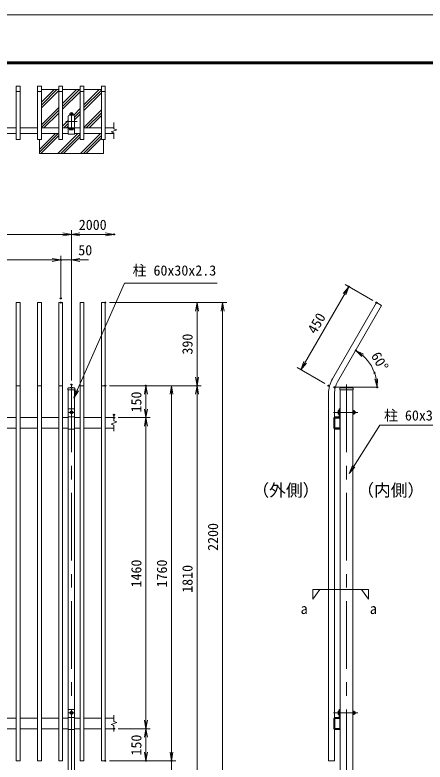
# Model space of a CAD drawing. Units: millimetres, scale not verified. Extents: x -4200 to 4200, y -2970 to 2970.
# Drawn here: x -1366 to 560, y -536 to 2970 of the extents above; entities that cross this region are included whole.
import ezdxf
from ezdxf.enums import TextEntityAlignment as Align

# ---------------------------------------------------------------- set-up
doc = ezdxf.new("R2010")
doc.units = ezdxf.units.MM
doc.header["$LTSCALE"] = 10
doc.header["$PDMODE"] = 32
doc.header["$PDSIZE"] = 5
doc.linetypes.add('USER1', pattern=[50.8, 31.75, -6.35, 6.35, -6.35])
for name, color, linetype, lineweight in [('0-0_D-STR1', 1, 'Continuous', 18), ('0-1_D-BMK', 2, 'USER1', 13), ('0-5_D-STR3', 3, 'Continuous', 13), ('0-6_D-STR-DIM', 7, 'Continuous', 13), ('0-7_0', 7, 'Continuous', 18), ('0-9_D-TTL-TXT', 7, 'Continuous', 18), ('0-A_D-STR-TXT', 7, 'Continuous', 13), ('0-B_D-TTL', 7, 'Continuous', 18)]:
    doc.layers.add(name, color=color, linetype=linetype, lineweight=lineweight)
doc.layers.add('0-8_Defpoints', color=253, linetype='Continuous')
doc.styles.add('ＭＳ ゴシック', font='')
doc.styles.get('ＭＳ ゴシック').set_extended_font_data('MS Gothic')

# ---------------------------------------------------------------- blocks, each defined once
blk = doc.blocks.new('_Open')
at = {"layer": '0-7_0'}
blk.add_line((-10, 1.667), (0, 0), dxfattribs=at)
blk.add_lwpolyline([(-10, -1.667), (0, 0), (-10, 0)], dxfattribs=at)

msp = doc.modelspace()

# ---------------------------------------------------------------- linework, layer by layer
at = {"layer": '0-0_D-STR1'}
for p, q in [((-1341.8, 2635.24), (-1359.8, 2635.24)), ((-1359.8, 2385.99), (-1359.8, 2635.24)), ((-1341.8, 2385.99), (-1341.8, 2635.24)), ((-1241.8, 2635.24), (-1259.8, 2635.24)), ((-1259.8, 2385.99), (-1259.8, 2635.24)), ((-1241.8, 2385.99), (-1241.8, 2635.24)), ((-1141.8, 2635.24), (-1159.8, 2635.24)), ((-1159.8, 2385.99), (-1159.8, 2635.24)), ((-1141.8, 2385.99), (-1141.8, 2635.24)), ((-1041.8, 2635.24), (-1059.8, 2635.24)), ((-1059.8, 2385.99), (-1059.8, 2635.24)), ((-1041.8, 2385.99), (-1041.8, 2635.24)), ((-941.8, 2635.24), (-959.8, 2635.24)), ((-959.8, 2385.99), (-959.8, 2635.24)), ((-941.8, 2385.99), (-941.8, 2635.24)), ((-1341.8, 2610.99), (-1359.8, 2610.99)), ((-1241.8, 2610.99), (-1259.8, 2610.99)), ((-1141.8, 2610.99), (-1159.8, 2610.99)), ((-1041.8, 2610.99), (-1059.8, 2610.99)), ((-941.8, 2610.99), (-959.8, 2610.99)), ((-1115.8, 2495.39), (-1115.8, 2444.59)), ((-1090.4, 2499.99), (-1111.2, 2499.99)), ((-1085.8, 2444.59), (-1085.8, 2495.39)), ((-1359.8, 2439.99), (-1441.8, 2439.99)), ((-1259.8, 2439.99), (-1341.8, 2439.99)), ((-1159.8, 2439.99), (-1241.8, 2439.99)), ((-1059.8, 2439.99), (-1141.8, 2439.99)), ((-1085.8, 2436.79), (-1115.8, 2436.79)), ((-1111.2, 2439.99), (-1090.4, 2439.99)), ((-1085.8, 2410.79), (-1085.8, 2439.99)), ((-959.8, 2439.99), (-1041.8, 2439.99)), ((-900.8, 2439.99), (-941.8, 2439.99)), ((-1359.8, 2413.99), (-1441.8, 2413.99)), ((-1341.8, 2385.99), (-1359.8, 2385.99)), ((-1259.8, 2413.99), (-1341.8, 2413.99)), ((-1241.8, 2385.99), (-1259.8, 2385.99)), ((-1159.8, 2413.99), (-1241.8, 2413.99)), ((-1141.8, 2385.99), (-1159.8, 2385.99)), ((-1115.8, 2413.99), (-1141.8, 2413.99)), ((-1059.8, 2413.99), (-1085.8, 2413.99)), ((-1041.8, 2385.99), (-1059.8, 2385.99)), ((-959.8, 2413.99), (-1041.8, 2413.99)), ((-941.8, 2385.99), (-959.8, 2385.99)), ((-900.8, 2413.99), (-941.8, 2413.99)), ((-1359.8, 1619.99), (-1341.8, 1619.99)), ((-1341.8, 1619.99), (-1341.8, -530.01)), ((-1259.8, 1619.99), (-1241.8, 1619.99)), ((-1241.8, 1619.99), (-1241.8, -530.01)), ((-1159.8, 1619.99), (-1141.8, 1619.99)), ((-1141.8, 1619.99), (-1141.8, -530.01)), ((-1059.8, 1619.99), (-1041.8, 1619.99)), ((-1041.8, 1619.99), (-1041.8, -530.01)), ((-959.8, 1619.99), (-941.8, 1619.99)), ((-941.8, 1619.99), (-941.8, -530.01)), ((125.06, 1262.01), (331.57, 1619.7)), ((331.57, 1619.7), (355.82, 1605.7)), ((149.31, 1248.01), (355.82, 1605.7)), ((-1359.8, 1229.99), (-1341.8, 1229.99)), ((-1259.8, 1229.99), (-1241.8, 1229.99)), ((-1159.8, 1229.99), (-1141.8, 1229.99)), ((-1059.8, 1229.99), (-1041.8, 1229.99)), ((-959.8, 1229.99), (-941.8, 1229.99)), ((-1117.05, 1216.99), (-1117.05, 1209.99)), ((-1117.05, 1209.99), (-1084.55, 1209.99)), ((-1115.8, 1209.99), (-1115.8, 1118.99)), ((-1100.8, 1222.99), (-1114.05, 1219.99)), ((-1114.05, 1219.99), (-1087.55, 1219.99)), ((-1100.8, 1222.99), (-1087.55, 1219.99)), ((-1085.8, 1118.99), (-1085.8, 1209.99)), ((-1084.55, 1216.99), (-1084.55, 1209.99)), ((106.57, 1193.02), (106.57, -530.01)), ((134.57, 1193.01), (134.57, 1082.91)), ((159.32, 1216.99), (159.32, 1209.99)), ((159.32, 1209.99), (221.82, 1209.99)), ((160.57, 1209.99), (160.57, -850.01)), ((190.57, 1222.99), (162.32, 1219.99)), ((162.32, 1219.99), (218.82, 1219.99)), ((190.57, 1222.99), (218.82, 1219.99)), ((220.57, -850.01), (220.57, 1209.99)), ((221.82, 1216.99), (221.82, 1209.99)), ((-1441.8, 1079.99), (-1359.8, 1079.99)), ((-1341.8, 1079.99), (-1259.8, 1079.99)), ((-1241.8, 1079.99), (-1159.8, 1079.99)), ((-1141.8, 1079.99), (-1115.8, 1079.99)), ((-1085.8, 1079.99), (-1059.8, 1079.99)), ((-1041.8, 1079.99), (-959.8, 1079.99)), ((-941.8, 1079.99), (-900.8, 1079.99)), ((134.57, 1077.89), (134.57, 1032.08)), ((136.17, 1077.89), (136.17, 1032.09)), ((158.12, 1079.99), (136.67, 1079.99)), ((158.12, 1078.39), (136.67, 1078.39)), ((158.97, 1032.09), (158.97, 1077.54)), ((160.57, 1032.09), (160.57, 1077.54)), ((-1441.8, 1029.99), (-1359.8, 1029.99)), ((-1341.8, 1029.99), (-1259.8, 1029.99)), ((-1241.8, 1029.99), (-1159.8, 1029.99)), ((-1141.8, 1029.99), (-1115.8, 1029.99)), ((-1115.8, -291.01), (-1115.8, 1025.79)), ((-1085.8, 1029.99), (-1059.8, 1029.99)), ((-1085.8, -291.01), (-1085.8, 1025.79)), ((-1041.8, 1029.99), (-959.8, 1029.99)), ((-941.8, 1029.99), (-900.8, 1029.99)), ((134.57, 1026.06), (134.57, -327.09)), ((136.67, 1031.59), (158.47, 1031.59)), ((136.67, 1029.99), (158.47, 1029.99)), ((-1441.8, -330.01), (-1359.8, -330.01)), ((-1341.8, -330.01), (-1259.8, -330.01)), ((-1241.8, -330.01), (-1159.8, -330.01)), ((-1141.8, -330.01), (-1115.8, -330.01)), ((-1085.8, -330.01), (-1059.8, -330.01)), ((-1041.8, -330.01), (-959.8, -330.01)), ((-941.8, -330.01), (-900.8, -330.01)), ((134.57, -332.11), (134.57, -379.41)), ((136.17, -332.11), (136.17, -377.91)), ((158.12, -330.01), (136.67, -330.01)), ((158.12, -331.61), (136.67, -331.61)), ((158.97, -377.91), (158.97, -332.46)), ((160.57, -377.91), (160.57, -332.46)), ((-1441.8, -380.01), (-1359.8, -380.01)), ((-1341.8, -380.01), (-1259.8, -380.01)), ((-1241.8, -380.01), (-1159.8, -380.01)), ((-1141.8, -380.01), (-1115.8, -380.01)), ((-1115.8, -384.21), (-1115.8, -850.01)), ((-1085.8, -380.01), (-1059.8, -380.01)), ((-1085.8, -850.01), (-1085.8, -384.21)), ((-1041.8, -380.01), (-959.8, -380.01)), ((-941.8, -380.01), (-900.8, -380.01)), ((134.57, -383.94), (134.57, -530.01)), ((136.67, -378.41), (158.47, -378.41)), ((136.67, -380.01), (158.47, -380.01)), ((106.57, -530.01), (134.57, -530.01))]:
    msp.add_line(p, q, dxfattribs=at)
for points in [[(-1085.8, 2410.79), (-1115.8, 2410.79), (-1115.8, 2439.99)], [(-1359.8, 1619.99), (-1359.8, -530.01), (-1341.8, -530.01)], [(-1259.8, 1619.99), (-1259.8, -530.01), (-1241.8, -530.01)], [(-1159.8, 1619.99), (-1159.8, -530.01), (-1141.8, -530.01)], [(-1059.8, 1619.99), (-1059.8, -530.01), (-1041.8, -530.01)], [(-959.8, 1619.99), (-959.8, -530.01), (-941.8, -530.01)]]:
    msp.add_lwpolyline(points, dxfattribs=at)
for centre, radius, start, end in [((-1111.2, 2495.39), 4.6, 90, 180), ((-1090.4, 2495.39), 4.6, 0, 90), ((-1111.2, 2444.59), 4.6, 180, 270), ((-1090.4, 2444.59), 4.6, 270, 0), ((244.57, 1193.01), 138, 150, 179.99999), ((244.57, 1193.01), 110, 150, 179.99999), ((-1114.05, 1216.99), 3, 90, 180), ((-1087.55, 1216.99), 3, 0, 90), ((162.32, 1216.99), 3, 90, 180), ((218.82, 1216.99), 3, 0, 90), ((136.67, 1077.89), 2.1, 90, 180.00049), ((136.67, 1077.89), 0.5, 90, 179.99992), ((158.12, 1077.54), 2.45, 0, 90.00001), ((158.12, 1077.54), 0.85, 0, 90.00002), ((136.67, 1032.09), 2.1, 180.00029, 270), ((136.67, 1032.09), 0.5, 179.99992, 270), ((158.47, 1032.09), 0.5, 270, 0.00043), ((158.47, 1032.09), 2.1, 270, 0.0003), ((136.67, -332.11), 2.1, 90, 180.00049), ((136.67, -332.11), 0.5, 90, 179.99992), ((158.12, -332.46), 2.45, 0, 90.00001), ((158.12, -332.46), 0.85, 0, 90.00002), ((136.67, -377.91), 2.1, 180.00029, 270), ((136.67, -377.91), 0.5, 179.99992, 270), ((158.47, -377.91), 0.5, 270, 0.00043), ((158.47, -377.91), 2.1, 270, 0.0003)]:
    msp.add_arc(centre, radius, start, end, dxfattribs=at)
at = {"layer": '0-1_D-BMK'}
for p, q in [((-1100.8, 2511.49), (-1100.8, 2428.49)), ((-1127.3, 2469.99), (-1074.3, 2469.99)), ((-1100.8, 1234.99), (-1100.8, -865.01)), ((190.57, 1234.99), (190.57, -865.01)), ((-1088.3, 1104.99), (-1113.3, 1104.99)), ((-1100.8, 1114.99), (-1100.8, 1094.99)), ((129.98, 1104.99), (244.02, 1104.99)), ((-1088.3, -305.01), (-1113.3, -305.01)), ((-1100.8, -295.01), (-1100.8, -315.01)), ((129.98, -305.01), (244.02, -305.01))]:
    msp.add_line(p, q, dxfattribs=at)
at = {"layer": '0-5_D-STR3'}
for p, q in [((-1108.84, 2500.99), (-1108.84, 2505.49)), ((-1106.97, 2506.49), (-1094.62, 2506.49)), ((-1106.97, 2506.49), (-1094.62, 2506.49)), ((-1106.97, 2499.99), (-1094.62, 2499.99)), ((-1106.97, 2499.99), (-1094.62, 2499.99)), ((-1104.79, 2505.49), (-1104.79, 2500.99)), ((-1096.69, 2505.49), (-1096.69, 2500.99)), ((-1092.64, 2500.99), (-1092.64, 2505.49)), ((-1108.9, 2436.79), (-1092.7, 2436.79)), ((-1108.9, 2432.29), (-1108.9, 2436.79)), ((-1107.03, 2431.29), (-1094.68, 2431.29)), ((-1104.85, 2432.29), (-1104.85, 2436.79)), ((-1096.75, 2432.29), (-1096.75, 2436.79)), ((-1092.7, 2432.29), (-1092.7, 2436.79)), ((-1115.8, 1118.99), (-1115.8, 1025.79)), ((-1113.8, 1120.99), (-1087.8, 1120.99)), ((-1085.8, 1118.99), (-1085.8, 1025.79)), ((151.37, 1111.22), (151.37, 1098.88)), ((152.37, 1113.09), (156.87, 1113.09)), ((152.37, 1109.04), (156.87, 1109.04)), ((152.37, 1100.94), (156.87, 1100.94)), ((152.37, 1096.89), (156.87, 1096.89)), ((156.87, 1120.99), (156.87, 1084.79)), ((160.07, 1120.99), (156.87, 1120.99)), ((156.87, 1113.09), (156.87, 1096.89)), ((160.07, 1120.99), (160.07, 1084.79)), ((160.57, 1108.99), (160.07, 1108.99)), ((160.57, 1100.99), (160.07, 1100.99)), ((220.57, 1111.16), (220.57, 1098.81)), ((220.57, 1111.16), (220.57, 1098.81)), ((221.57, 1113.03), (226.07, 1113.03)), ((226.07, 1108.98), (221.57, 1108.98)), ((226.07, 1100.88), (221.57, 1100.88)), ((221.57, 1096.83), (226.07, 1096.83)), ((227.07, 1111.16), (227.07, 1098.81)), ((227.07, 1111.16), (227.07, 1098.81)), ((-1115.8, 1083.19), (-1085.8, 1083.19)), ((131.37, 1078.39), (131.37, 1030.59)), ((134.57, 1078.39), (134.57, 1030.59)), ((155.27, 1083.19), (136.17, 1083.19)), ((155.77, 1079.99), (136.67, 1079.99)), ((-1115.8, 1025.79), (-1085.8, 1025.79)), ((159.57, 1028.99), (136.17, 1028.99)), ((159.57, 1025.79), (136.17, 1025.79)), ((159.57, 1028.99), (159.57, 1025.79)), ((-1115.8, -291.01), (-1115.8, -384.21)), ((-1113.8, -289.01), (-1087.8, -289.01)), ((-1085.8, -291.01), (-1085.8, -384.21)), ((151.37, -298.78), (151.37, -311.12)), ((152.37, -296.91), (156.87, -296.91)), ((152.37, -300.96), (156.87, -300.96)), ((152.37, -309.06), (156.87, -309.06)), ((152.37, -313.11), (156.87, -313.11)), ((156.87, -289.01), (156.87, -325.21)), ((160.07, -289.01), (156.87, -289.01)), ((156.87, -296.91), (156.87, -313.11)), ((160.07, -289.01), (160.07, -325.21)), ((160.57, -301.01), (160.07, -301.01)), ((160.57, -309.01), (160.07, -309.01)), ((220.57, -298.84), (220.57, -311.19)), ((220.57, -298.84), (220.57, -311.19)), ((221.57, -296.97), (226.07, -296.97)), ((226.07, -301.02), (221.57, -301.02)), ((226.07, -309.12), (221.57, -309.12)), ((221.57, -313.17), (226.07, -313.17)), ((227.07, -298.84), (227.07, -311.19)), ((227.07, -298.84), (227.07, -311.19)), ((-1115.8, -326.81), (-1085.8, -326.81)), ((131.37, -331.61), (131.37, -379.41)), ((134.57, -331.61), (134.57, -379.41)), ((155.27, -326.81), (136.17, -326.81)), ((155.77, -330.01), (136.67, -330.01)), ((-1115.8, -384.21), (-1085.8, -384.21)), ((159.57, -381.01), (136.17, -381.01)), ((159.57, -384.21), (136.17, -384.21)), ((159.57, -381.01), (159.57, -384.21))]:
    msp.add_line(p, q, dxfattribs=at)
for points in [[(-1094.3, 1108.74), (-1100.8, 1112.49), (-1107.3, 1108.74), (-1107.3, 1101.24), (-1100.8, 1097.48), (-1094.3, 1101.24)], [(-1094.3, -301.26), (-1100.8, -297.51), (-1107.3, -301.26), (-1107.3, -308.76), (-1100.8, -312.52), (-1094.3, -308.76)]]:
    msp.add_lwpolyline(points, close=True, dxfattribs=at)
for centre in [(-1100.8, 1104.99), (-1100.8, -305.01)]:
    msp.add_circle(centre, 6.25, dxfattribs=at)
for centre, radius, start, end in [((-1106.81, 2503.95), 2.54, 37.21089, 142.78911), ((-1106.81, 2502.52), 2.54, 217.21089, 322.78911), ((-1107.68, 2506.86), 0.5, 279.83916, 352.83194), ((-1100.74, 2505.99), 6.5, 7.16806, 172.83194), ((-1100.74, 2497.79), 8.7, 62.26063, 117.73937), ((-1100.74, 2508.69), 8.7, 242.26063, 297.73937), ((-1094.66, 2503.94), 2.55, 37.42505, 142.57495), ((-1094.66, 2502.54), 2.55, 217.42505, 322.57495), ((-1093.79, 2506.86), 0.5, 187.16806, 253.42019), ((-1106.87, 2433.82), 2.54, 217.21089, 322.78911), ((-1100.8, 2439.99), 8.7, 242.26063, 297.73937), ((-1094.72, 2433.84), 2.55, 217.42505, 322.57495), ((-1113.8, 1118.99), 2, 90, 180), ((-1087.8, 1118.99), 2, 0, 90), ((153.91, 1111.06), 2.54, 127.21089, 232.78911), ((160.07, 1104.99), 8.7, 152.26063, 207.73937), ((153.92, 1098.91), 2.55, 127.42505, 232.57495), ((223.11, 1111), 2.54, 127.21089, 232.78911), ((229.27, 1104.93), 8.7, 152.26063, 207.73937), ((223.12, 1098.85), 2.55, 127.42505, 232.57495), ((224.53, 1111), 2.54, 307.21089, 52.78911), ((218.37, 1104.93), 8.7, 332.26063, 27.73937), ((224.52, 1098.85), 2.55, 307.42505, 52.57495), ((227.44, 1111.87), 0.5, 189.83916, 262.83194), ((227.44, 1097.98), 0.5, 97.16806, 163.42019), ((226.57, 1104.93), 6.5, 277.16806, 82.83194), ((136.17, 1078.39), 4.8, 90, 180), ((136.17, 1078.39), 1.6, 90, 180), ((155.27, 1084.79), 1.6, 270, 0), ((155.27, 1084.79), 4.8, 270, 0), ((136.17, 1030.59), 4.8, 180, 270), ((136.17, 1030.59), 1.6, 180, 270), ((-1113.8, -291.01), 2, 90, 180), ((-1087.8, -291.01), 2, 0, 90), ((153.91, -298.94), 2.54, 127.21089, 232.78911), ((160.07, -305.01), 8.7, 152.26063, 207.73937), ((153.92, -311.09), 2.55, 127.42505, 232.57495), ((223.11, -299), 2.54, 127.21089, 232.78911), ((229.27, -305.07), 8.7, 152.26063, 207.73937), ((223.12, -311.15), 2.55, 127.42505, 232.57495), ((224.53, -299), 2.54, 307.21089, 52.78911), ((218.37, -305.07), 8.7, 332.26063, 27.73937), ((224.52, -311.15), 2.55, 307.42505, 52.57495), ((227.44, -298.13), 0.5, 189.83916, 262.83194), ((227.44, -312.02), 0.5, 97.16806, 163.42019), ((226.57, -305.07), 6.5, 277.16806, 82.83194), ((136.17, -331.61), 4.8, 90, 180), ((136.17, -331.61), 1.6, 90, 180), ((155.27, -325.21), 1.6, 270, 0), ((155.27, -325.21), 4.8, 270, 0), ((136.17, -379.41), 4.8, 180, 270), ((136.17, -379.41), 1.6, 180, 270)]:
    msp.add_arc(centre, radius, start, end, dxfattribs=at)
at = {"layer": '0-6_D-STR-DIM'}
for p, q in [((-900.8, 2464.87), (-900.8, 2436.06)), ((-914.01, 2421.63), (-887.58, 2431.25)), ((-900.8, 2416.82), (-914.01, 2421.63)), ((-887.58, 2431.25), (-900.8, 2436.06)), ((-900.8, 2416.82), (-900.8, 2388.01)), ((-3100.8, 1939.99), (-1100.8, 1939.99)), ((-1100.8, 1254.99), (-1100.8, 1959.99)), ((-1100.8, 1254.99), (-1100.8, 1959.99)), ((-1100.8, 1939.99), (-900.8, 1939.99)), ((-1150.8, 1639.99), (-1150.8, 1839.99)), ((-1150.8, 1659.99), (-1150.8, 1839.99)), ((-1100.8, 1254.99), (-1100.8, 1839.99)), ((-3050.8, 1819.99), (-1150.8, 1819.99)), ((-1190.8, 1819.99), (-1230.8, 1819.99)), ((-1100.8, 1819.99), (-1150.8, 1819.99)), ((-1060.8, 1819.99), (-1020.8, 1819.99)), ((-23.33, 1304.99), (201.67, 1694.7)), ((314.25, 1629.7), (184.35, 1704.7)), ((-921.8, 1619.99), (-490.8, 1619.99)), ((-921.8, 1619.99), (-370.8, 1619.99)), ((-510.8, 1619.99), (-510.8, 1229.99)), ((-390.8, 1619.99), (-390.8, -580.01)), ((89.25, 1239.99), (-40.65, 1314.99)), ((-921.8, 1229.99), (-730.8, 1229.99)), ((-921.8, 1229.99), (-610.8, 1229.99)), ((-921.8, 1229.99), (-490.8, 1229.99)), ((-921.8, 1229.99), (-490.8, 1229.99)), ((-750.8, 1079.99), (-750.8, 1229.99)), ((-630.8, 1229.99), (-630.8, -530.01)), ((-510.8, 1229.99), (-510.8, -580.01)), ((137.07, 1222.49), (337.07, 1222.49)), ((-900.8, 1093.42), (-900.8, 1064.61)), ((-914.01, 1050.18), (-887.58, 1059.8)), ((-887.58, 1059.8), (-900.8, 1064.61)), ((-880.8, 1079.99), (-730.8, 1079.99)), ((-880.8, 1079.99), (-730.8, 1079.99)), ((-750.8, 1079.99), (-750.8, -380.01)), ((-900.8, 1045.37), (-914.01, 1050.18)), ((-900.8, 1045.37), (-900.8, 1016.56)), ((-914.01, -359.82), (-887.58, -350.2)), ((-900.8, -316.58), (-900.8, -345.39)), ((-887.58, -350.2), (-900.8, -345.39)), ((-900.8, -364.63), (-914.01, -359.82)), ((-900.8, -364.63), (-900.8, -393.44)), ((-880.8, -380.01), (-730.8, -380.01)), ((-880.8, -380.01), (-730.8, -380.01)), ((-750.8, -380.01), (-750.8, -530.01)), ((-630.8, -490.01), (-630.8, -450.01)), ((-921.8, -530.01), (-730.8, -530.01)), ((-921.8, -530.01), (-610.8, -530.01)), ((-921.8, -530.01), (-610.8, -530.01)), ((-630.8, -530.01), (-630.8, -580.01))]:
    msp.add_line(p, q, dxfattribs=at)
for points in [[(294.46, 273.41), (32.25, 273.41), (32.25, 228.08), (65.88, 273.41)], [(294.46, 273.41), (294.46, 228.08), (260.83, 273.41)]]:
    msp.add_lwpolyline(points, dxfattribs=at)
msp.add_arc((134.57, 1222.49), 200, 11.47834, 48.52166, dxfattribs=at)
at = {"layer": '0-7_0'}
for p, q in [((-1159.8, 2619.99), (-1241.8, 2619.99)), ((-1241.8, 2547.11), (-1168.92, 2619.99)), ((-1241.8, 2560.37), (-1182.18, 2619.99)), ((-1241.8, 2533.85), (-1159.8, 2615.85)), ((-1059.8, 2619.99), (-1141.8, 2619.99)), ((-1141.8, 2541.04), (-1062.85, 2619.99)), ((-1141.8, 2554.3), (-1076.11, 2619.99)), ((-1141.8, 2527.79), (-1059.8, 2609.79)), ((-959.8, 2619.99), (-1041.8, 2619.99)), ((-1041.8, 2548.24), (-970.05, 2619.99)), ((-1041.8, 2534.98), (-959.8, 2616.98)), ((-1041.8, 2521.72), (-959.8, 2603.72)), ((-1241.8, 2454.3), (-1159.8, 2536.3)), ((-1090.07, 2499.96), (-1059.8, 2530.24)), ((-1241.8, 2441.04), (-1159.8, 2523.04)), ((-1229.6, 2439.99), (-1159.8, 2509.79)), ((-1085.8, 2490.98), (-1059.8, 2516.98)), ((-1085.8, 2477.72), (-1059.8, 2503.72)), ((-1041.8, 2442.17), (-959.8, 2524.17)), ((-1030.72, 2439.99), (-959.8, 2510.91)), ((-1017.46, 2439.99), (-959.8, 2497.65)), ((-1141.8, 2448.24), (-1115.8, 2474.24)), ((-1136.79, 2439.99), (-1115.8, 2460.98)), ((-1123.53, 2439.99), (-1115.8, 2447.72)), ((-1250.8, 2325.98), (-1162.79, 2413.99)), ((-1250.8, 2339.24), (-1176.05, 2413.99)), ((-1250.8, 2319.99), (-1250.8, 2385.99)), ((-1243.53, 2319.99), (-1159.8, 2403.72)), ((-1163.98, 2319.99), (-1069.98, 2413.99)), ((-1150.72, 2319.99), (-1059.8, 2410.91)), ((-1137.46, 2319.99), (-1059.8, 2397.65)), ((-1057.91, 2319.99), (-963.91, 2413.99)), ((-1044.66, 2319.99), (-959.8, 2404.85)), ((-1031.4, 2319.99), (-959.8, 2391.59)), ((-950.8, 2319.99), (-950.8, 2385.99)), ((-950.8, 2319.99), (-1250.8, 2319.99)), ((-951.85, 2319.99), (-950.8, 2321.04))]:
    msp.add_line(p, q, dxfattribs=at)
at = {"layer": '0-8_Defpoints'}
for p in [(-1100.8, 1939.99), (-900.8, 1939.99), (-1150.8, 1819.99), (201.67, 1694.7), (-1150.8, 1639.99), (-1150.8, 1619.99), (-941.8, 1619.99), (331.57, 1619.7), (234.57, 1395.69), (322.51, 1290.89), (-1100.8, 1234.99), (-941.8, 1229.99), (-750.8, 1229.99), (-510.8, 1229.99), (106.57, 1229.99), (134.57, 1222.49), (334.57, 1222.49), (-900.8, 1093.42), (-900.8, 1079.99), (-900.8, -380.01), (-750.8, -380.01), (-941.8, -530.01), (-750.8, -530.01), (-630.8, -530.01)]:
    msp.add_point(p, dxfattribs=at)
at = {"layer": '0-A_D-STR-TXT'}
for points in [[(-416.77, 1710.59), (-851.45, 1710.59), (-1089.09, 1173.29)], [(782.64, 1044.56), (347.95, 1044.56), (204.79, 819.15)]]:
    msp.add_lwpolyline(points, dxfattribs=at)
at = {"layer": '0-B_D-TTL'}
for points in [[(-4200.08, -2970.01), (4199.92, -2970.01), (4199.92, 2969.99), (-4200.08, 2969.99)], [(-3930.08, 2749.99), (3929.92, 2749.99), (3929.92, -2750.01), (-3930.08, -2750.01)], [(-3927.58, 2747.49), (3927.42, 2747.49), (3927.42, -2747.51), (-3927.58, -2747.51)], [(-3925.08, 2744.99), (3924.92, 2744.99), (3924.92, -2745.01), (-3925.08, -2745.01)], [(-3922.58, 2742.49), (3922.42, 2742.49), (3922.42, -2742.51), (-3922.58, -2742.51)], [(-3920.08, 2739.99), (3919.92, 2739.99), (3919.92, -2740.01), (-3920.08, -2740.01)]]:
    msp.add_lwpolyline(points, close=True, dxfattribs=at)

# ---------------------------------------------------------------- block references
at = {"layer": '0-6_D-STR-DIM', "xscale": 4, "yscale": 4}
for p in [(-1100.8, 1939.99), (-900.8, 1939.99), (-1150.8, 1819.99), (-1150.8, 1819.99)]:
    msp.add_blockref('_Open', p, dxfattribs=at)
for p, rotation in [((-1100.8, 1939.99), 180), ((-1100.8, 1819.99), 180), ((201.67, 1694.7), 60), ((-510.8, 1619.99), 90), ((-390.8, 1619.99), 90), ((234.57, 1395.69), 144.26083), ((-23.33, 1304.99), 240), ((-510.8, 1229.99), 270), ((334.57, 1222.49), 275.73917), ((-750.8, 1229.99), 90), ((-630.8, 1229.99), 90), ((-510.8, 1229.99), 90), ((-750.8, 1079.99), 270), ((-750.8, 1079.99), 90), ((-750.8, -380.01), 270), ((-750.8, -380.01), 90), ((-750.8, -530.01), 270), ((-630.8, -530.01), 270), ((-630.8, -530.01), 270)]:
    msp.add_blockref('_Open', p, dxfattribs=dict(at, rotation=rotation))
at = {"layer": '0-A_D-STR-TXT', "xscale": 4, "yscale": 4}
for p, rotation in [((-1089.9, 1171.47), 246.14106), ((203.71, 817.46), 237.57863)]:
    msp.add_blockref('_Open', p, dxfattribs=dict(at, rotation=rotation))

# ---------------------------------------------------------------- texts
at = {"layer": '0-6_D-STR-DIM', "style": 'ＭＳ ゴシック'}
for s, p in [('2000', (-1066.07, 1946.74)), ('50', (-1068.38, 1827.52))]:
    msp.add_text(s, height=48.09, dxfattribs=at).set_placement(p, align=Align.BOTTOM_LEFT)
for s, rotation, p in [('450', 60, (59.07, 1461.21)), ('390', 90, (-517.54, 1376.1)), ('60°', 300, (291.59, 1364.02)), ('150', 90, (-757.54, 1104.32)), ('2200', 90, (-397.54, 454.72)), ('1460', 90, (-757.54, 283.07)), ('1760', 90, (-637.54, 283.07)), ('1810', 90, (-517.54, 258.07)), ('150', 90, (-757.54, -505.68))]:
    msp.add_text(s, height=48.09, rotation=rotation, dxfattribs=at).set_placement(p, align=Align.BOTTOM_LEFT)
at = {"layer": '0-9_D-TTL-TXT', "style": 'ＭＳ ゴシック'}
for s, p in [('（外側）', (-251.11, 693.44)), ('（内側）', (241.28, 693.44))]:
    msp.add_text(s, height=57.7, dxfattribs=at).set_placement(p, align=Align.BOTTOM_LEFT)
at = {"layer": '0-A_D-STR-TXT', "style": 'ＭＳ ゴシック'}
for s, height, p in [('柱 60x30x2.3', 48.09, (-813.57, 1732.42)), ('柱 60x30x2.3', 48.09, (367.08, 1052.09)), ('a', 49.49, (-24.66, 143.67)), ('a', 49.49, (300.31, 143.67))]:
    msp.add_text(s, height=height, dxfattribs=at).set_placement(p, align=Align.BOTTOM_LEFT)

doc.saveas('drawing.dxf')
